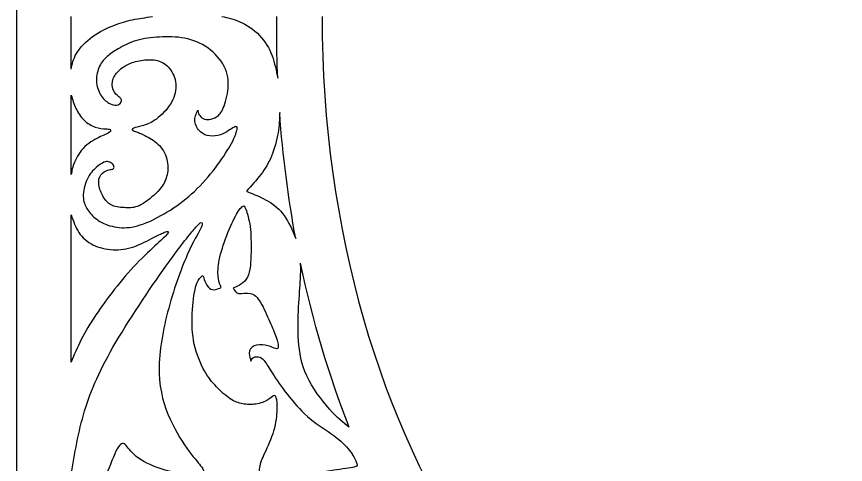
# Model space of a CAD drawing. Header units: millimetres. Extents: x 132 to 443, y 14 to 405.
# Drawn here: x 131.7 to 286.6, y 125.8 to 209.6 of the extents above; entities that cross this region are included whole.
import ezdxf

# ---------------------------------------------------------------- set-up
doc = ezdxf.new("R2010")
doc.units = ezdxf.units.MM
for name, color, linetype in [('Default', 7, 'Continuous'), ('DV1_Layer_1', 7, 'Continuous'), ('Layer_1', 7, 'Continuous')]:
    doc.layers.add(name, color=color, linetype=linetype)

# ---------------------------------------------------------------- blocks, each defined once
blk = doc.blocks.new('SE')
at = {"layer": 'DV1_Layer_1', "color": 7, "linetype": 'Continuous'}
for points in [[(141.95, 199.78), (141.95, 199.78), (141.95, 209.61), (141.95, 209.61)], [(141.95, 180.07), (141.95, 180.07), (141.95, 194.93), (141.95, 194.93)], [(183.9, 168.1), (182.49, 175.73), (181.48, 183.59), (180.91, 191.64)], [(141.95, 144.98), (141.95, 144.98), (141.95, 172.53), (141.95, 172.53)], [(193.91, 132.78), (190.13, 142.42), (187.06, 152.72), (184.81, 163.51)]]:
    blk.add_open_spline(points, degree=3, dxfattribs=at)
for points, knots in [([(141.95, 199.78), (142.13, 200.7), (142.3, 201.63), (143.58, 203.76), (144.68, 204.96), (145.95, 205.89), (147.22, 206.82), (148.66, 207.47), (151.18, 208.44), (152.25, 208.76), (153.42, 209.01), (154.59, 209.25), (155.86, 209.43), (157.13, 209.61)], [0, 0, 0, 0, 0.166667, 0.166667, 0.333333, 0.333333, 0.333333, 0.5, 0.5, 0.666667, 0.666667, 0.666667, 1, 1, 1, 1]), ([(170.11, 209.61), (171.17, 209.41), (172.23, 209.2), (173.46, 208.65), (174.69, 208.1), (176.08, 207.19), (177.15, 206.08), (178.22, 204.97), (178.96, 203.66), (179.48, 202.29), (179.99, 200.92), (180.27, 199.49), (180.55, 198.06)], [0, 0, 0, 0, 0.2, 0.2, 0.2, 0.4, 0.4, 0.4, 0.6, 0.6, 0.6, 1, 1, 1, 1]), ([(180.55, 198.06), (180.42, 201.12), (180.35, 204.2), (180.35, 207.3), (180.35, 208.07), (180.36, 208.84), (180.37, 209.61)], [0, 0, 0, 0, 0.333333, 0.333333, 0.333333, 1, 1, 1, 1]), ([(188.83, 209.61), (188.83, 129.43), (232.9, 64.4), (287.23, 64.4), (341.56, 64.4), (385.62, 129.43), (385.62, 209.61)], [0, 0, 0, 0, 0.333333, 0.333333, 0.333333, 1, 1, 1, 1]), ([(150.72, 203.57), (151.63, 204.1), (152.9, 204.75), (155.54, 205.54), (156.92, 205.7), (159.94, 205.86), (161.6, 205.86), (164.71, 205.26), (166.17, 204.66), (167.46, 203.74), (168.75, 202.82), (169.88, 201.58), (171.2, 198.98), (171.38, 197.62), (171.17, 194.85), (170.77, 193.44), (169.97, 191.59), (169.57, 191.16), (169.12, 190.87), (168.67, 190.58), (168.17, 190.42), (167.74, 190.37), (167.31, 190.32), (166.95, 190.38), (166.63, 190.55), (166.3, 190.72), (166, 191.01), (165.83, 191.29), (165.67, 191.56), (165.64, 191.84), (165.61, 192.11), (165.3, 191.42), (164.98, 190.74), (165.06, 190.01), (165.14, 189.28), (165.61, 188.51), (166.64, 187.54), (167.75, 187.14), (169.21, 187.28), (170.45, 187.68), (170.97, 188.01), (171.78, 188.55), (172.08, 188.77), (172.55, 189.01), (172.72, 189.04), (172.97, 188.99), (173.04, 188.92), (172.96, 188.51), (172.88, 188.09), (172.65, 187.34), (171.6, 185.25), (170.77, 183.93), (169.72, 182.45), (168.67, 180.98), (167.4, 179.37), (164.67, 176.53), (163.21, 175.3), (160.13, 173.13), (158.5, 172.19), (155.5, 170.79), (154.13, 170.33), (152.82, 170.17), (151.52, 170.02), (150.28, 170.16), (149.18, 170.49), (148.09, 170.82), (147.15, 171.33), (145.73, 172.47), (145.26, 173.1), (144.51, 174.37), (144.22, 175.01), (144.21, 175.96), (144.19, 176.91), (144.45, 178.17), (144.91, 179.16), (145.38, 180.16), (146.05, 180.88), (147.22, 181.91), (147.72, 182.21), (148.08, 182.36), (148.45, 182.51), (148.68, 182.51), (148.95, 182.43), (149.23, 182.35), (149.56, 182.2), (149.75, 181.98), (149.95, 181.75), (150, 181.47), (149.88, 181.11), (149.69, 181.04), (149.19, 180.97), (148.88, 180.97), (148.46, 180.78), (148.05, 180.58), (147.53, 180.2), (147.28, 179.63), (147.03, 179.07), (147.05, 178.33), (147.24, 177.57), (147.43, 176.81), (147.81, 176.04), (148.69, 174.84), (149.2, 174.41), (149.95, 174.17), (150.69, 173.93), (151.66, 173.87), (152.49, 173.86), (153.32, 173.84), (154, 173.87), (154.99, 174.41), (155.99, 174.96), (157.29, 176.01), (158.14, 176.91), (159, 177.81), (159.41, 178.56), (159.69, 179.39), (159.97, 180.23), (160.11, 181.15), (159.97, 182.18), (159.83, 183.2), (159.4, 184.31), (158.04, 186.01), (157.12, 186.6), (155.5, 187.48), (154.13, 188.08), (153.23, 188.34), (153.32, 188.59), (153.64, 188.73), (153.96, 188.87), (154.56, 189.01), (155.23, 189.19), (155.9, 189.38), (156.64, 189.61), (157.54, 190.21), (158.43, 190.81), (159.47, 191.78), (160.22, 192.84), (160.97, 193.91), (161.43, 195.06), (161.51, 196.18), (161.59, 197.31), (161.29, 198.39), (160.26, 200.13), (159.53, 200.79), (158.72, 201.15), (157.9, 201.52), (157, 201.59), (155.13, 201.46), (154.16, 201.26), (152.56, 200.72), (151.93, 200.38), (151.32, 199.88), (150.7, 199.38), (150.1, 198.72), (149.53, 197.28), (149.56, 196.49), (149.81, 195.88), (150.06, 195.28), (150.53, 194.85), (150.83, 194.61), (151.12, 194.36), (151.23, 194.31), (151.29, 194.15), (151.35, 193.99), (151.35, 193.74), (151.22, 193.51), (151.09, 193.29), (150.58, 192.92), (149.55, 193.12), (149, 193.43), (148.46, 193.74), (147.89, 194.25), (147.46, 194.97), (147.02, 195.69), (146.72, 196.62), (146.68, 197.59), (146.65, 198.56), (146.88, 199.58), (147.63, 201.13), (148.16, 201.68), (148.7, 202.15), (149.25, 202.63), (149.8, 203.05), (150.72, 203.57)], [0, 0, 0, 0, 0.013514, 0.013514, 0.027027, 0.027027, 0.040541, 0.040541, 0.054054, 0.054054, 0.054054, 0.067568, 0.067568, 0.081081, 0.081081, 0.094595, 0.094595, 0.108108, 0.108108, 0.108108, 0.121622, 0.121622, 0.121622, 0.135135, 0.135135, 0.135135, 0.148649, 0.148649, 0.148649, 0.162162, 0.162162, 0.162162, 0.175676, 0.175676, 0.175676, 0.189189, 0.189189, 0.202703, 0.216216, 0.216216, 0.22973, 0.22973, 0.243243, 0.243243, 0.256757, 0.256757, 0.27027, 0.27027, 0.27027, 0.283784, 0.283784, 0.297297, 0.297297, 0.297297, 0.310811, 0.310811, 0.324324, 0.324324, 0.337838, 0.337838, 0.351351, 0.351351, 0.351351, 0.364865, 0.364865, 0.364865, 0.378378, 0.378378, 0.391892, 0.391892, 0.405405, 0.405405, 0.405405, 0.418919, 0.418919, 0.418919, 0.432432, 0.432432, 0.445946, 0.445946, 0.445946, 0.459459, 0.459459, 0.459459, 0.472973, 0.472973, 0.472973, 0.486486, 0.486486, 0.5, 0.5, 0.513514, 0.513514, 0.513514, 0.527027, 0.527027, 0.527027, 0.540541, 0.540541, 0.540541, 0.554054, 0.554054, 0.567568, 0.567568, 0.567568, 0.581081, 0.581081, 0.581081, 0.594595, 0.594595, 0.594595, 0.608108, 0.608108, 0.608108, 0.621622, 0.621622, 0.621622, 0.635135, 0.635135, 0.635135, 0.648649, 0.648649, 0.662162, 0.662162, 0.675676, 0.689189, 0.702703, 0.702703, 0.702703, 0.716216, 0.716216, 0.716216, 0.72973, 0.72973, 0.72973, 0.743243, 0.743243, 0.743243, 0.756757, 0.756757, 0.756757, 0.77027, 0.77027, 0.783784, 0.783784, 0.783784, 0.797297, 0.797297, 0.810811, 0.810811, 0.824324, 0.824324, 0.824324, 0.837838, 0.837838, 0.851351, 0.851351, 0.851351, 0.864865, 0.864865, 0.864865, 0.878378, 0.878378, 0.878378, 0.891892, 0.891892, 0.891892, 0.905405, 0.918919, 0.918919, 0.918919, 0.932432, 0.932432, 0.932432, 0.945946, 0.945946, 0.945946, 0.959459, 0.959459, 0.972973, 0.972973, 0.972973, 1, 1, 1, 1]), ([(141.95, 194.93), (142.2, 194.09), (142.45, 193.25), (142.83, 192.44), (143.21, 191.64), (143.72, 190.87), (144.35, 190.25), (144.98, 189.64), (145.72, 189.18), (146.45, 188.93), (147.18, 188.68), (147.89, 188.64), (148.36, 188.62), (148.83, 188.59), (149.06, 188.59), (149.35, 188.38), (149.4, 188.17), (149.14, 187.96), (148.88, 187.75), (148.29, 187.55), (146.56, 186.75), (145.42, 186.15), (144.52, 185.29), (143.62, 184.42), (142.96, 183.3), (142.58, 182.38), (142.19, 181.47), (142.07, 180.77), (141.95, 180.07)], [0, 0, 0, 0, 0.090909, 0.090909, 0.090909, 0.181818, 0.181818, 0.181818, 0.272727, 0.272727, 0.272727, 0.363636, 0.363636, 0.363636, 0.454545, 0.454545, 0.545455, 0.545455, 0.545455, 0.636364, 0.636364, 0.727273, 0.727273, 0.727273, 0.818182, 0.818182, 0.818182, 1, 1, 1, 1]), ([(180.91, 191.64), (180.88, 190.45), (180.85, 189.27), (180.61, 187.87), (180.38, 186.47), (179.94, 184.85), (178.84, 182.18), (178.18, 181.13), (177.38, 180.08), (176.58, 179.03), (175.64, 177.98), (174.69, 176.94), (176.12, 176.36), (177.54, 175.77), (179.95, 174.37), (180.94, 173.56), (181.77, 172.38), (182.59, 171.2), (183.25, 169.65), (183.9, 168.1)], [0, 0, 0, 0, 0.125, 0.125, 0.125, 0.25, 0.25, 0.375, 0.375, 0.375, 0.5, 0.5, 0.5, 0.625, 0.625, 0.75, 0.75, 0.75, 1, 1, 1, 1]), ([(179.06, 152.5), (178.55, 153.67), (177.95, 155.11), (176.76, 157.11), (176.16, 157.68), (175.43, 157.83), (174.7, 157.98), (173.84, 157.72), (173.28, 157.82), (172.73, 157.92), (172.48, 158.38), (172.24, 158.84), (173.29, 159.29), (174.35, 159.73), (174.9, 160.86), (175.46, 161.99), (175.53, 163.81), (175.55, 165.54), (175.58, 167.27), (175.57, 168.92), (175.38, 170.33), (175.19, 171.74), (174.84, 172.93), (174.59, 173.57), (174.35, 174.21), (174.22, 174.31), (173.94, 174.09), (173.65, 173.87), (173.21, 173.33), (172.07, 171.2), (171.37, 169.62), (170.79, 168.04), (170.21, 166.46), (169.75, 164.89), (169.32, 162.33), (169.35, 161.35), (169.58, 159.89), (169.78, 159.42), (169.98, 158.95), (169.63, 158.79), (169.27, 158.64), (168.9, 158.56), (168.53, 158.49), (168.14, 158.51), (167.79, 158.79), (167.44, 159.08), (167.13, 159.63), (166.94, 160.09), (166.75, 160.55), (166.7, 160.91), (166.6, 161.04), (166.5, 161.18), (166.35, 161.09), (165.86, 160.58), (165.5, 160.15), (165.2, 159.01), (164.9, 157.86), (164.66, 156.01), (164.57, 154.09), (164.48, 152.18), (164.56, 150.21), (164.96, 148.33), (165.37, 146.45), (166.11, 144.67), (166.83, 143.36), (167.55, 142.06), (168.25, 141.23), (169.08, 140.38), (169.9, 139.53), (170.84, 138.66), (172.5, 137.56), (173.21, 137.33), (174.78, 137.04), (175.64, 136.99), (176.48, 137.12), (177.32, 137.26), (178.15, 137.59), (178.7, 137.91), (179.25, 138.23), (179.52, 138.54), (179.74, 138.66), (179.96, 138.77), (180.14, 138.69), (180.39, 137.89), (180.48, 137.17), (180.45, 136.11), (180.42, 135.04), (180.28, 133.63), (179.84, 132.15), (179.41, 130.67), (178.68, 129.13), (178.16, 128), (177.64, 126.88), (177.32, 126.16), (177.19, 125.26), (177.05, 124.36), (177.09, 123.28), (177.37, 122.36), (177.65, 121.44), (178.16, 120.68), (178.8, 119.93), (179.44, 119.18), (180.19, 118.44), (180.66, 118.02), (181.12, 117.61), (181.29, 117.52), (181.41, 117.51), (181.52, 117.49), (181.58, 117.55), (181.69, 118.22), (181.75, 118.84), (182.13, 119.61), (182.52, 120.39), (183.23, 121.34), (184, 122.07), (184.78, 122.81), (185.6, 123.34), (186.78, 123.76), (187.96, 124.19), (189.49, 124.52), (191.03, 124.76), (192.57, 124.99), (194.13, 125.13), (195.56, 125.55), (195.44, 125.82), (194.98, 126.83), (194.65, 127.58), (193.98, 128.44), (193.32, 129.3), (192.32, 130.29), (191, 131.26), (189.69, 132.23), (188.06, 133.19), (186.62, 134.37), (185.18, 135.54), (183.92, 136.94), (182.78, 138.37), (181.63, 139.8), (180.61, 141.26), (179.12, 143.53), (178.66, 144.34), (178.28, 144.9), (177.89, 145.45), (177.58, 145.75), (177.19, 145.89), (176.79, 146.03), (176.32, 146), (176.03, 145.85), (175.74, 145.7), (175.62, 145.43), (175.51, 145.15), (175.31, 145.85), (175.11, 146.55), (175.27, 147.1), (175.42, 147.64), (175.94, 148.03), (177.26, 148.3), (178.08, 148.18), (178.72, 148.01), (179.36, 147.84), (179.84, 147.61), (180.46, 147.44), (180.62, 147.5), (180.63, 147.86), (180.65, 148.22), (180.52, 148.9), (180.25, 149.67), (179.98, 150.45), (179.56, 151.34), (179.06, 152.5)], [0, 0, 0, 0, 0.016129, 0.016129, 0.032258, 0.032258, 0.032258, 0.048387, 0.048387, 0.048387, 0.064516, 0.064516, 0.064516, 0.080645, 0.080645, 0.080645, 0.096774, 0.096774, 0.096774, 0.112903, 0.112903, 0.112903, 0.129032, 0.129032, 0.129032, 0.145161, 0.145161, 0.145161, 0.16129, 0.16129, 0.177419, 0.177419, 0.177419, 0.193548, 0.193548, 0.209677, 0.209677, 0.225806, 0.225806, 0.225806, 0.241935, 0.241935, 0.241935, 0.258065, 0.258065, 0.258065, 0.274194, 0.274194, 0.274194, 0.290323, 0.290323, 0.290323, 0.306452, 0.306452, 0.322581, 0.322581, 0.322581, 0.33871, 0.33871, 0.33871, 0.354839, 0.354839, 0.354839, 0.370968, 0.370968, 0.370968, 0.387097, 0.387097, 0.387097, 0.403226, 0.403226, 0.419355, 0.419355, 0.435484, 0.435484, 0.435484, 0.451613, 0.451613, 0.451613, 0.467742, 0.467742, 0.467742, 0.483871, 0.483871, 0.5, 0.5, 0.5, 0.516129, 0.516129, 0.516129, 0.532258, 0.532258, 0.532258, 0.548387, 0.548387, 0.548387, 0.564516, 0.564516, 0.564516, 0.580645, 0.580645, 0.580645, 0.596774, 0.596774, 0.596774, 0.612903, 0.612903, 0.612903, 0.629032, 0.629032, 0.645161, 0.645161, 0.645161, 0.66129, 0.66129, 0.66129, 0.677419, 0.677419, 0.677419, 0.693548, 0.693548, 0.693548, 0.709677, 0.709677, 0.725806, 0.725806, 0.741935, 0.741935, 0.741935, 0.758065, 0.758065, 0.758065, 0.774194, 0.774194, 0.774194, 0.790323, 0.790323, 0.790323, 0.806452, 0.806452, 0.822581, 0.822581, 0.822581, 0.83871, 0.83871, 0.83871, 0.854839, 0.854839, 0.854839, 0.870968, 0.870968, 0.870968, 0.887097, 0.887097, 0.887097, 0.903226, 0.903226, 0.919355, 0.919355, 0.919355, 0.935484, 0.935484, 0.951613, 0.951613, 0.951613, 0.967742, 0.967742, 0.967742, 1, 1, 1, 1]), ([(141.95, 172.53), (142.36, 171.36), (142.76, 170.19), (143.4, 169.22), (144.04, 168.25), (144.91, 167.47), (146.02, 166.93), (147.13, 166.39), (148.49, 166.07), (149.79, 166), (151.09, 165.93), (152.33, 166.1), (153.65, 166.56), (154.96, 167.02), (156.34, 167.76), (157.36, 168.28), (158.37, 168.8), (159.01, 169.1), (159.41, 169.27), (159.8, 169.43), (159.94, 169.46), (160.14, 169.37), (160.2, 169.26), (159.91, 168.92), (159.63, 168.57), (159, 168), (156.96, 166.13), (155.54, 164.83), (154.14, 163.35), (152.73, 161.88), (151.33, 160.22), (148.78, 156.98), (147.62, 155.39), (145.52, 152.24), (144.58, 150.67), (143.83, 149.2), (143.07, 147.73), (142.51, 146.35), (141.95, 144.98)], [0, 0, 0, 0, 0.066667, 0.066667, 0.066667, 0.133333, 0.133333, 0.133333, 0.2, 0.2, 0.2, 0.266667, 0.266667, 0.266667, 0.333333, 0.333333, 0.333333, 0.4, 0.4, 0.4, 0.466667, 0.466667, 0.533333, 0.533333, 0.533333, 0.6, 0.6, 0.666667, 0.666667, 0.666667, 0.733333, 0.733333, 0.8, 0.8, 0.866667, 0.866667, 0.866667, 1, 1, 1, 1]), ([(141.95, 123.88), (142.61, 127.88), (143.27, 131.89), (144.46, 135.84), (145.65, 139.79), (147.36, 143.68), (150.3, 148.68), (153.23, 153.67), (157.38, 159.77), (160.18, 163.67), (162.99, 167.58), (164.45, 169.3), (165.26, 170.2), (166.08, 171.1), (166.25, 171.19), (166.35, 171.06), (166.45, 170.93), (166.48, 170.59), (166.07, 169.77), (165.65, 168.95), (164.79, 167.67), (163.63, 165.02), (162.47, 162.37), (161.01, 158.36), (159.97, 154.34), (158.93, 150.32), (158.3, 146.29), (158.4, 142.9), (158.5, 139.5), (159.33, 136.76), (160.43, 134.32), (161.53, 131.89), (164.28, 127.66), (165.88, 125.94), (166.31, 125.38), (166.74, 124.82), (166.8, 124.56), (166.55, 124.31), (166.31, 124.05), (165.22, 123.53), (158.44, 124.82), (155.18, 126.48), (154.1, 127.35), (153.03, 128.23), (152.51, 129.14), (152.04, 129.54), (151.57, 129.94), (151.14, 129.83), (150.55, 128.77), (149.97, 127.71), (148.48, 123.71), (146.3, 118.67), (145.42, 116.11), (144.53, 113.55), (143.84, 110.94), (143.3, 108.12), (142.75, 105.3), (142.35, 102.27), (141.95, 99.24)], [0, 0, 0, 0, 0.043478, 0.043478, 0.043478, 0.086957, 0.086957, 0.086957, 0.130435, 0.130435, 0.130435, 0.173913, 0.173913, 0.173913, 0.217391, 0.217391, 0.217391, 0.26087, 0.26087, 0.26087, 0.304348, 0.304348, 0.304348, 0.347826, 0.347826, 0.347826, 0.391304, 0.391304, 0.391304, 0.434783, 0.434783, 0.434783, 0.478261, 0.521739, 0.521739, 0.521739, 0.565217, 0.565217, 0.565217, 0.608696, 0.652174, 0.695652, 0.695652, 0.695652, 0.73913, 0.73913, 0.73913, 0.782609, 0.782609, 0.782609, 0.826087, 0.869565, 0.869565, 0.869565, 0.913043, 0.913043, 0.913043, 1, 1, 1, 1]), ([(193.91, 132.78), (192.77, 133.67), (191.64, 134.57), (190.2, 136.19), (188.76, 137.81), (187.02, 140.16), (185.98, 142.41), (184.93, 144.65), (184.59, 146.81), (184.44, 148.97), (184.29, 151.14), (184.33, 153.31), (184.55, 157.31), (184.72, 159.14), (184.79, 160.47), (184.86, 161.81), (184.84, 162.66), (184.81, 163.51)], [0, 0, 0, 0, 0.142857, 0.142857, 0.142857, 0.285714, 0.285714, 0.285714, 0.428571, 0.428571, 0.428571, 0.571429, 0.571429, 0.714286, 0.714286, 0.714286, 1, 1, 1, 1])]:
    blk.add_open_spline(points, degree=3, knots=knots, dxfattribs=at)
at = {"layer": 'Layer_1', "color": 7, "linetype": 'Continuous'}
blk.add_line((131.75, 405.43), (131.75, 13.79), dxfattribs=at)

msp = doc.modelspace()

# ---------------------------------------------------------------- block references
at = {"layer": 'Default'}
msp.add_blockref('SE', (0, 0), dxfattribs=at)

doc.saveas('drawing.dxf')
